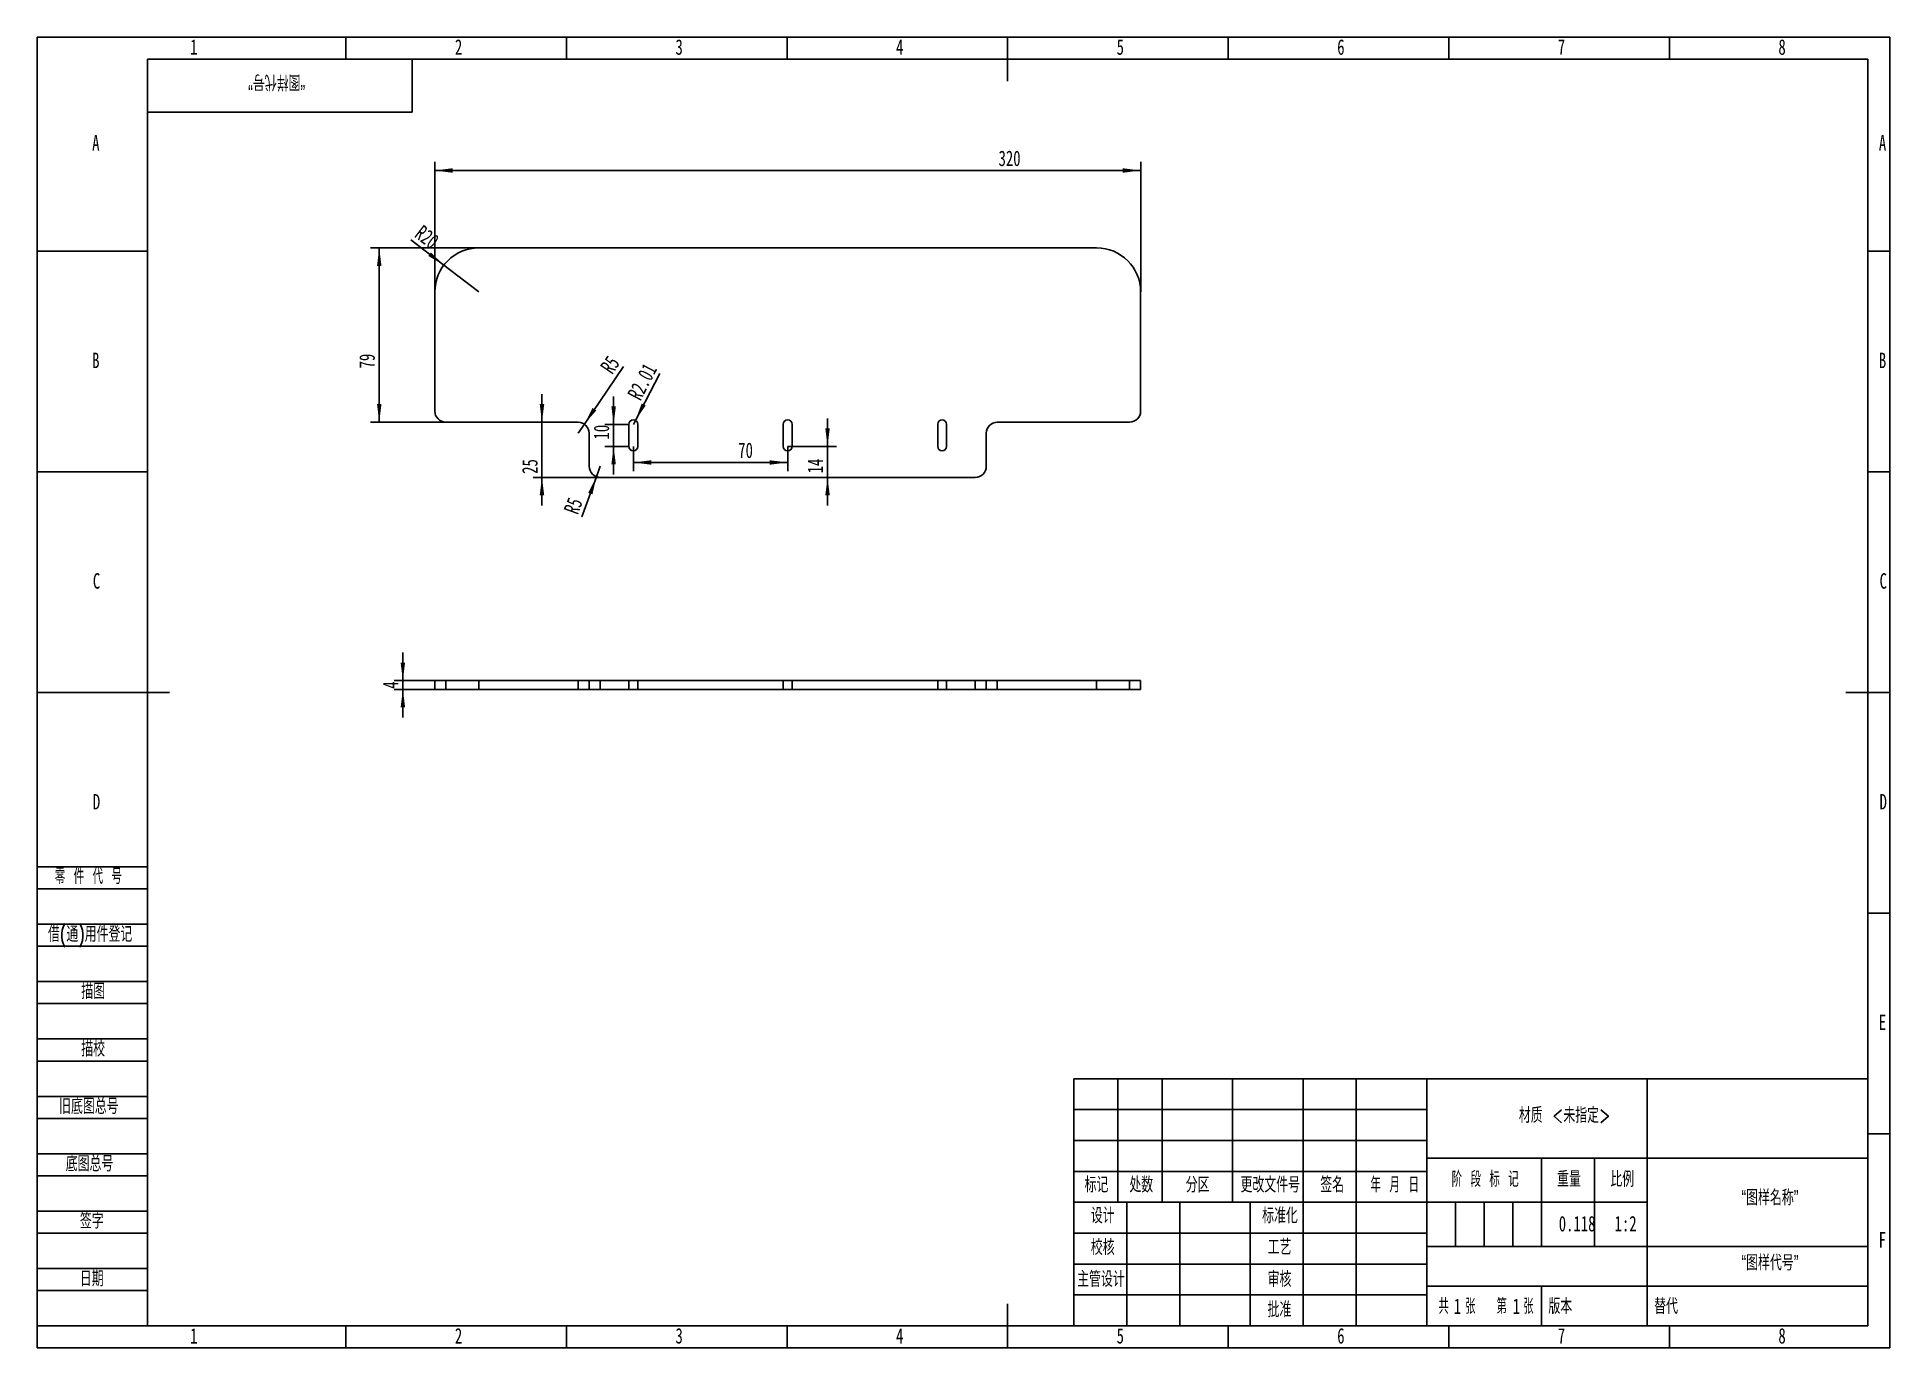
# Model space of a CAD drawing. Header units: millimetres. Extents: x 0 to 420, y 0 to 297.
import ezdxf

# ---------------------------------------------------------------- set-up
doc = ezdxf.new("R2010")
doc.units = ezdxf.units.MM
for name, color, linetype in [('10', 7, 'Continuous'), ('5', 7, 'Continuous'), ('9', 7, 'Continuous'), ('SLD-0', 7, 'Continuous')]:
    doc.layers.add(name, color=color, linetype=linetype)
doc.styles.add('SLDTEXTSTYLE0', font='TXT', dxfattribs={"width": 0.7, "bigfont": 'bigfont'})
doc.styles.add('SLDTEXTSTYLE1', font='TXT', dxfattribs={"width": 0.62, "bigfont": 'bigfont'})
doc.styles.add('SLDTEXTSTYLE2', font='TXT', dxfattribs={"width": 0.614286, "bigfont": 'bigfont'})
doc.styles.add('SLDTEXTSTYLE3', font='TXT', dxfattribs={"width": 0.6, "bigfont": 'bigfont'})
doc.styles.add('SLDTEXTSTYLE4', font='TXT', dxfattribs={"width": 0.7})
doc.dimstyles.new('SLDDIMSTYLE0', dxfattribs={"dimtxt": 3.5, "dimasz": 4.08, "dimexe": 0, "dimexo": 0.0625, "dimgap": 0.875, "dimtad": 2, "dimlfac": 2, "dimrnd": 1e-09, "dimzin": 12, "dimdsep": 46, "dimtxsty": 'SLDTEXTSTYLE4', "dimsah": 1, "dimcen": 0, "dimadec": 0, "dimazin": 3, "dimtfac": 1, "dimtofl": 0, "dimtmove": 0, "dimatfit": 3, "dimfxl": 0, "dimfrac": 2, "dimtolj": 1, "dimtzin": 12, "dimarcsym": 0})
doc.dimstyles.new('SLDDIMSTYLE1', dxfattribs={"dimtxt": 3.5, "dimasz": 4.08, "dimexe": 0, "dimexo": 0.0625, "dimgap": 0.875, "dimtad": 2, "dimlfac": 2, "dimrnd": 1e-09, "dimzin": 12, "dimdsep": 46, "dimtxsty": 'SLDTEXTSTYLE4', "dimsah": 1, "dimcen": 0.09, "dimadec": 0, "dimazin": 3, "dimtfac": 1, "dimtofl": 0, "dimtmove": 0, "dimatfit": 3, "dimfxl": 0, "dimfrac": 2, "dimtolj": 1, "dimtzin": 12, "dimarcsym": 0})
doc.dimstyles.new('SLDDIMSTYLE2', dxfattribs={"dimtxt": 3.5, "dimasz": 4.08, "dimexe": 0, "dimexo": 0.0625, "dimgap": 0.875, "dimtad": 2, "dimlfac": 2, "dimrnd": 1e-09, "dimzin": 12, "dimdsep": 46, "dimtxsty": 'SLDTEXTSTYLE4', "dimsah": 1, "dimcen": 0.09, "dimadec": 0, "dimazin": 3, "dimtfac": 1, "dimtmove": 0, "dimatfit": 0, "dimfxl": 0, "dimfrac": 2, "dimtolj": 1, "dimtzin": 12, "dimarcsym": 0})

# ---------------------------------------------------------------- blocks, each defined once
blk = doc.blocks.new('_D')
at = {"layer": '10'}
for q in [(84.75, 251.05), (100.16, 239.25)]:
    blk.add_line((92.22, 245.33), q, dxfattribs=at)
blk.add_solid([(92.22, 245.33), (89.29, 248.21), (88.67, 247.41)], dxfattribs=at)
at = {"layer": '10', "insert": (87.48, 254.62), "char_height": 3.5, "attachment_point": 1, "rotation": 322.5436, "style": 'SLDTEXTSTYLE4'}
blk.add_mtext('R20', dxfattribs=at)
blk = doc.blocks.new('_D_1')
at = {"layer": '10'}
for p, q in [((100.16, 249.25), (75.56, 249.25)), ((77.56, 249.25), (77.56, 209.75)), ((92.66, 209.75), (75.56, 209.75))]:
    blk.add_line(p, q, dxfattribs=at)
for points in [[(77.56, 249.25), (77.06, 245.17), (78.07, 245.17)], [(77.56, 209.75), (78.07, 213.83), (77.06, 213.83)]]:
    blk.add_solid(points, dxfattribs=at)
at = {"layer": '10', "insert": (73.05, 221.93), "char_height": 3.5, "attachment_point": 1, "rotation": 90, "style": 'SLDTEXTSTYLE4'}
blk.add_mtext('79', dxfattribs=at)
blk = doc.blocks.new('_D_2')
at = {"layer": '10'}
for p, q in [((114.45, 209.75), (114.45, 216.1)), ((114.45, 209.75), (114.45, 197.25)), ((127.66, 197.25), (112.45, 197.25)), ((114.45, 197.25), (114.45, 190.9))]:
    blk.add_line(p, q, dxfattribs=at)
for points in [[(114.45, 209.75), (114.96, 213.83), (113.94, 213.83)], [(114.45, 197.25), (113.94, 193.17), (114.96, 193.17)]]:
    blk.add_solid(points, dxfattribs=at)
at = {"layer": '10', "insert": (109.94, 198.04), "char_height": 3.5, "attachment_point": 1, "rotation": 90, "style": 'SLDTEXTSTYLE4'}
blk.add_mtext('25', dxfattribs=at)
blk = doc.blocks.new('_D_3')
at = {"layer": '10'}
for q in [(132.92, 222.38), (122.66, 207.25)]:
    blk.add_line((124.06, 209.31), q, dxfattribs=at)
blk.add_solid([(124.06, 209.31), (126.77, 212.4), (125.93, 212.98)], dxfattribs=at)
at = {"layer": '10', "insert": (127.48, 222.36), "char_height": 3.5, "attachment_point": 1, "rotation": 55.8331, "style": 'SLDTEXTSTYLE4'}
blk.add_mtext('R5', dxfattribs=at)
blk = doc.blocks.new('_D_4')
at = {"layer": '10'}
for q in [(127.66, 199.75), (123.5, 188.29)]:
    blk.add_line((126.8, 197.4), q, dxfattribs=at)
blk.add_solid([(126.8, 197.4), (124.94, 193.73), (125.89, 193.39)], dxfattribs=at)
at = {"layer": '10', "insert": (119.3, 189.82), "char_height": 3.5, "attachment_point": 1, "rotation": 70.0781, "style": 'SLDTEXTSTYLE4'}
blk.add_mtext('R5', dxfattribs=at)
blk = doc.blocks.new('_D_5')
at = {"layer": '10'}
for p, q in [((130.69, 209.25), (130.69, 215.6)), ((134.15, 209.25), (128.69, 209.25)), ((130.69, 209.25), (130.69, 204.25)), ((134.15, 204.25), (128.69, 204.25)), ((130.69, 204.25), (130.69, 197.9))]:
    blk.add_line(p, q, dxfattribs=at)
for points in [[(130.69, 209.25), (131.2, 213.33), (130.18, 213.33)], [(130.69, 204.25), (130.18, 200.17), (131.2, 200.17)]]:
    blk.add_solid(points, dxfattribs=at)
at = {"layer": '10', "insert": (126.18, 205.82), "char_height": 3.5, "attachment_point": 1, "rotation": 90, "style": 'SLDTEXTSTYLE4'}
blk.add_mtext('10', dxfattribs=at)
blk = doc.blocks.new('_D_6')
at = {"layer": '10'}
for q in [(141.18, 220.77), (135.16, 209.25)]:
    blk.add_line((135.62, 210.14), q, dxfattribs=at)
blk.add_solid([(135.62, 210.14), (137.96, 213.52), (137.06, 213.99)], dxfattribs=at)
at = {"layer": '10', "insert": (133.68, 216.04), "char_height": 3.5, "attachment_point": 1, "rotation": 62.4225, "style": 'SLDTEXTSTYLE4'}
blk.add_mtext('R2.01', dxfattribs=at)
blk = doc.blocks.new('_D_7')
at = {"layer": '10'}
for p, q in [((135.16, 204.25), (135.16, 198.62)), ((170.16, 204.25), (170.16, 198.62)), ((135.16, 200.62), (170.16, 200.62))]:
    blk.add_line(p, q, dxfattribs=at)
for points in [[(135.16, 200.62), (139.24, 200.11), (139.24, 201.12)], [(170.16, 200.62), (166.08, 201.12), (166.08, 200.11)]]:
    blk.add_solid(points, dxfattribs=at)
at = {"layer": '10', "insert": (158.94, 205.13), "char_height": 3.5, "attachment_point": 1, "style": 'SLDTEXTSTYLE4'}
blk.add_mtext('70', dxfattribs=at)
blk = doc.blocks.new('_D_8')
at = {"layer": '10'}
for p, q in [((179.18, 204.25), (179.18, 210.6)), ((170.16, 204.25), (181.18, 204.25)), ((179.18, 204.25), (179.18, 197.25)), ((179.18, 197.25), (179.18, 190.9))]:
    blk.add_line(p, q, dxfattribs=at)
for points in [[(179.18, 204.25), (179.69, 208.33), (178.67, 208.33)], [(179.18, 197.25), (178.67, 193.17), (179.69, 193.17)]]:
    blk.add_solid(points, dxfattribs=at)
at = {"layer": '10', "insert": (174.67, 198.15), "char_height": 3.5, "attachment_point": 1, "rotation": 90, "style": 'SLDTEXTSTYLE4'}
blk.add_mtext('14', dxfattribs=at)
blk = doc.blocks.new('_D_9')
at = {"layer": '10'}
for p, q in [((90.16, 239.25), (90.16, 268.77)), ((90.16, 266.77), (250.16, 266.77)), ((250.16, 239.25), (250.16, 268.77))]:
    blk.add_line(p, q, dxfattribs=at)
for points in [[(90.16, 266.77), (94.24, 266.26), (94.24, 267.28)], [(250.16, 266.77), (246.08, 267.28), (246.08, 266.26)]]:
    blk.add_solid(points, dxfattribs=at)
at = {"layer": '10', "insert": (217.94, 271.28), "char_height": 3.5, "attachment_point": 1, "style": 'SLDTEXTSTYLE4'}
blk.add_mtext('320', dxfattribs=at)
blk = doc.blocks.new('_D_10')
at = {"layer": '10'}
for p, q in [((82.92, 151.21), (82.92, 157.56)), ((90.16, 151.21), (80.92, 151.21)), ((82.92, 151.21), (82.92, 149.21)), ((90.16, 149.21), (80.92, 149.21)), ((82.92, 149.21), (82.92, 142.86))]:
    blk.add_line(p, q, dxfattribs=at)
for points in [[(82.92, 151.21), (83.43, 155.29), (82.41, 155.29)], [(82.92, 149.21), (82.41, 145.13), (83.43, 145.13)]]:
    blk.add_solid(points, dxfattribs=at)
at = {"layer": '10', "insert": (78.41, 149.35), "char_height": 3.5, "attachment_point": 1, "rotation": 90, "style": 'SLDTEXTSTYLE4'}
blk.add_mtext('4', dxfattribs=at)

msp = doc.modelspace()

# ---------------------------------------------------------------- linework, layer by layer
at = {"color": 7, "linetype": 'Continuous', "lineweight": 25}
for p, q in [((100.1553, 249.2459), (240.1553, 249.2459)), ((90.1553, 212.2459), (90.1553, 239.2459)), ((250.1553, 239.2459), (250.1553, 212.2459)), ((122.6553, 209.7459), (92.6553, 209.7459)), ((125.1553, 199.7459), (125.1553, 207.2459)), ((134.1503, 209.2459), (134.1503, 204.2459)), ((136.1603, 204.2459), (136.1603, 209.2459)), ((169.1503, 209.2459), (169.1503, 204.2459)), ((171.1603, 204.2459), (171.1603, 209.2459)), ((204.1503, 209.2459), (204.1503, 204.2459)), ((206.1603, 204.2459), (206.1603, 209.2459)), ((215.1553, 199.7459), (215.1553, 207.2459)), ((217.6553, 209.7459), (247.6553, 209.7459)), ((212.6553, 197.2459), (127.6553, 197.2459)), ((90.1553, 151.2053), (90.1553, 149.2053)), ((92.6553, 151.2053), (90.1553, 151.2053)), ((90.1553, 151.2053), (100.1553, 151.2053)), ((92.6553, 149.2053), (92.6553, 151.2053)), ((122.6553, 151.2053), (92.6553, 151.2053)), ((100.1553, 151.2053), (100.1553, 149.2053)), ((100.1553, 151.2053), (240.1553, 151.2053)), ((122.6553, 151.2053), (122.6553, 149.2053)), ((125.1553, 151.2053), (122.6553, 151.2053)), ((125.1553, 151.2053), (125.1553, 149.2053)), ((127.6553, 151.2053), (125.1553, 151.2053)), ((127.6553, 149.2053), (127.6553, 151.2053)), ((212.6553, 151.2053), (127.6553, 151.2053)), ((136.1603, 151.2053), (134.1503, 151.2053)), ((134.1503, 149.2053), (134.1503, 151.2053)), ((134.1503, 151.2053), (136.1603, 151.2053)), ((136.1603, 149.2053), (136.1603, 151.2053)), ((169.1503, 149.2053), (169.1503, 151.2053)), ((171.1603, 151.2053), (169.1503, 151.2053)), ((169.1503, 151.2053), (171.1603, 151.2053)), ((171.1603, 149.2053), (171.1603, 151.2053)), ((206.1603, 151.2053), (204.1503, 151.2053)), ((204.1503, 149.2053), (204.1503, 151.2053)), ((204.1503, 151.2053), (206.1603, 151.2053)), ((206.1603, 149.2053), (206.1603, 151.2053)), ((212.6553, 151.2053), (212.6553, 149.2053)), ((215.1553, 151.2053), (212.6553, 151.2053)), ((215.1553, 149.2053), (215.1553, 151.2053)), ((217.6553, 151.2053), (215.1553, 151.2053)), ((217.6553, 149.2053), (217.6553, 151.2053)), ((217.6553, 151.2053), (247.6553, 151.2053)), ((240.1553, 151.2053), (240.1553, 149.2053)), ((240.1553, 151.2053), (250.1553, 151.2053)), ((247.6553, 151.2053), (247.6553, 149.2053)), ((250.1553, 151.2053), (247.6553, 151.2053)), ((250.1553, 149.2053), (250.1553, 151.2053)), ((90.1553, 149.2053), (100.1553, 149.2053)), ((90.1553, 149.2053), (92.6553, 149.2053)), ((122.6553, 149.2053), (92.6553, 149.2053)), ((100.1553, 149.2053), (240.1553, 149.2053)), ((122.6553, 149.2053), (125.1553, 149.2053)), ((125.1553, 149.2053), (127.6553, 149.2053)), ((212.6553, 149.2053), (127.6553, 149.2053)), ((134.1503, 149.2053), (136.1603, 149.2053)), ((136.1603, 149.2053), (134.1503, 149.2053)), ((169.1503, 149.2053), (171.1603, 149.2053)), ((171.1603, 149.2053), (169.1503, 149.2053)), ((204.1503, 149.2053), (206.1603, 149.2053)), ((206.1603, 149.2053), (204.1503, 149.2053)), ((212.6553, 149.2053), (215.1553, 149.2053)), ((215.1553, 149.2053), (217.6553, 149.2053)), ((217.6553, 149.2053), (247.6553, 149.2053)), ((240.1553, 149.2053), (250.1553, 149.2053)), ((247.6553, 149.2053), (250.1553, 149.2053))]:
    msp.add_line(p, q, dxfattribs=at)
for centre, radius, start, end in [((100.1553, 239.2459), 10, 90, 180), ((100.1553, 239.2459), 10, 90, 180), ((240.1553, 239.2459), 10, 0, 90), ((240.1553, 239.2459), 10, 0, 90), ((92.6553, 212.2459), 2.5, 180, 270), ((92.6553, 212.2459), 2.5, 180, 270), ((135.1553, 209.2459), 1.005, 0, 180), ((135.1553, 209.2459), 1.005, 0, 180), ((170.1553, 209.2459), 1.005, 0, 180), ((170.1553, 209.2459), 1.005, 0, 180), ((205.1553, 209.2459), 1.005, 0, 180), ((205.1553, 209.2459), 1.005, 0, 180), ((247.6553, 212.2459), 2.5, 270, 0), ((247.6553, 212.2459), 2.5, 270, 0), ((122.6553, 207.2459), 2.5, 0, 90), ((122.6553, 207.2459), 2.5, 0, 90), ((217.6553, 207.2459), 2.5, 90, 180), ((217.6553, 207.2459), 2.5, 90, 180), ((135.1553, 204.2459), 1.005, 180, 0), ((135.1553, 204.2459), 1.005, 180, 0), ((170.1553, 204.2459), 1.005, 180, 0), ((170.1553, 204.2459), 1.005, 180, 0), ((205.1553, 204.2459), 1.005, 180, 0), ((205.1553, 204.2459), 1.005, 180, 0), ((127.6553, 199.7459), 2.5, 180, 270), ((127.6553, 199.7459), 2.5, 180, 270), ((212.6553, 199.7459), 2.5, 270, 0), ((212.6553, 199.7459), 2.5, 270, 0)]:
    msp.add_arc(centre, radius, start, end, dxfattribs=at)
at = {"layer": '10', "color": 7}
for p, q in [((0, 109), (25, 109)), ((0, 104), (25, 104)), ((0, 96), (25, 96)), ((0, 91), (25, 91)), ((0, 83), (25, 83)), ((0, 78), (25, 78)), ((0, 70), (25, 70)), ((0, 65), (25, 65)), ((0, 57), (25, 57)), ((0, 52), (25, 52)), ((235, 54), (315, 54)), ((235, 47), (315, 47)), ((0, 44), (25, 44)), ((0, 39), (25, 39)), ((0, 31), (25, 31)), ((0, 26), (25, 26)), ((0, 18), (25, 18)), ((0, 13), (25, 13))]:
    msp.add_line(p, q, dxfattribs=at)
at = {"layer": '10', "color": 7, "lineweight": 25}
for p, q in [((245, 61), (245, 33)), ((255, 61), (255, 33)), ((271, 61), (271, 33)), ((287, 61), (287, 5)), ((299, 61), (299, 5)), ((315, 61), (315, 5)), ((365, 61), (365, 33)), ((315, 43), (415, 43)), ((340.9862, 43), (340.9862, 23)), ((353, 43), (353, 23)), ((235, 40), (315, 40)), ((235, 33), (365, 33)), ((247, 33), (247, 5)), ((259, 33), (259, 5)), ((275, 33), (275, 5)), ((365, 33), (365, 5)), ((235, 26), (315, 26)), ((315, 23), (415, 23)), ((235, 19), (315, 19)), ((315, 14), (415, 14)), ((235, 12), (315, 12))]:
    msp.add_line(p, q, dxfattribs=at)
at = {"layer": '5'}
for p, q in [((70, 297), (70, 292)), ((120, 297), (120, 292)), ((170, 297), (170, 292)), ((270, 297), (270, 292)), ((320, 297), (320, 292)), ((370, 297), (370, 292)), ((0, 248.5), (25, 248.5)), ((420, 248.5), (415, 248.5)), ((0, 198.5), (25, 198.5)), ((420, 198.5), (415, 198.5)), ((420, 98.5), (415, 98.5)), ((420, 48.5), (415, 48.5)), ((70, 0), (70, 5)), ((120, 0), (120, 5)), ((170, 0), (170, 5)), ((270, 0), (270, 5)), ((320, 0), (320, 5)), ((370, 0), (370, 5))]:
    msp.add_line(p, q, dxfattribs=at)
at = {"layer": '5', "lineweight": 25}
for p, q in [((220, 297), (220, 287)), ((0, 148.5), (30, 148.5)), ((420, 148.5), (410, 148.5)), ((220, 0), (220, 10))]:
    msp.add_line(p, q, dxfattribs=at)
at = {"layer": '5', "color": 7, "lineweight": 25}
for p, q in [((415, 292), (25, 292)), ((25, 292), (25, 5)), ((85, 280), (85, 292)), ((415, 5), (415, 292)), ((25, 280), (85, 280)), ((235, 61), (415, 61)), ((235, 61), (235, 5)), ((0, 5), (415, 5))]:
    msp.add_line(p, q, dxfattribs=at)
at = {"layer": '9', "color": 7}
for p, q in [((420, 297), (0, 297)), ((0, 297), (0, 0)), ((420, 148.5), (420, 297)), ((420, 0), (420, 148.5)), ((0, 0), (420, 0))]:
    msp.add_line(p, q, dxfattribs=at)
at = {"layer": 'SLD-0'}
for p, q in [((321.5, 33), (321.5, 23)), ((328, 33), (328, 23)), ((334.5, 33), (334.5, 23))]:
    msp.add_line(p, q, dxfattribs=at)
at = {"layer": 'SLD-0', "lineweight": 25}
msp.add_line((340.9862, 14), (340.9862, 5), dxfattribs=at)

# ---------------------------------------------------------------- texts
at = {"layer": '10', "char_height": 3.5}
for s, insert, attachment_point, style in [('1', (35.5444, 296.4962), 2, 'SLDTEXTSTYLE4'), ('2', (95.5444, 296.4962), 2, 'SLDTEXTSTYLE4'), ('3', (145.5444, 296.4962), 2, 'SLDTEXTSTYLE4'), ('4', (195.5444, 296.4962), 2, 'SLDTEXTSTYLE4'), ('5', (245.5444, 296.4962), 2, 'SLDTEXTSTYLE4'), ('6', (295.5469, 296.4962), 2, 'SLDTEXTSTYLE4'), ('7', (345.5469, 296.4962), 2, 'SLDTEXTSTYLE4'), ('8', (395.5469, 296.4962), 2, 'SLDTEXTSTYLE4'), ('A', (13.3203, 274.7807), 2, 'SLDTEXTSTYLE4'), ('A', (418.3203, 274.7807), 2, 'SLDTEXTSTYLE4'), ('B', (13.3203, 225.4962), 2, 'SLDTEXTSTYLE4'), ('B', (418.3203, 225.4962), 2, 'SLDTEXTSTYLE4'), ('C', (13.4819, 175.5307), 2, 'SLDTEXTSTYLE4'), ('C', (418.4819, 175.5307), 2, 'SLDTEXTSTYLE4'), ('D', (13.4844, 125.4962), 2, 'SLDTEXTSTYLE4'), ('D', (418.4844, 125.4962), 2, 'SLDTEXTSTYLE4'), ('E', (418.3179, 75.5307), 2, 'SLDTEXTSTYLE4'), ('材质 <未指定>', (346.2372, 54.4812), 2, 'SLDTEXTSTYLE0'), ('“图样名称”', (392.797, 35.7909), 2, 'SLDTEXTSTYLE0'), ('0.118', (349.0951, 29.9049), 2, 'SLDTEXTSTYLE4'), ('1:2', (360.0844, 29.9049), 2, 'SLDTEXTSTYLE4'), ('F', (418.279, 26.2462), 2, 'SLDTEXTSTYLE4'), ('“图样代号”', (392.7994, 21.0497), 2, 'SLDTEXTSTYLE0'), ('1', (321.1423, 11.201), 1, 'SLDTEXTSTYLE4'), ('1', (334.4795, 11.201), 1, 'SLDTEXTSTYLE4'), ('1', (35.5444, 4.4962), 2, 'SLDTEXTSTYLE4'), ('2', (95.5444, 4.4962), 2, 'SLDTEXTSTYLE4'), ('3', (145.5444, 4.4962), 2, 'SLDTEXTSTYLE4'), ('4', (195.5444, 4.4962), 2, 'SLDTEXTSTYLE4'), ('5', (245.5444, 4.4962), 2, 'SLDTEXTSTYLE4'), ('6', (295.5469, 4.4962), 2, 'SLDTEXTSTYLE4'), ('7', (345.5469, 4.4962), 2, 'SLDTEXTSTYLE4'), ('8', (395.5469, 4.4962), 2, 'SLDTEXTSTYLE4')]:
    msp.add_mtext(s, dxfattribs=dict(at, insert=insert, attachment_point=attachment_point, style=style))
at = {"layer": '10', "color": 7, "char_height": 3.5}
for s, insert, attachment_point, style in [('零 件 代 号', (4.0231, 108.5948), 1, 'SLDTEXTSTYLE2'), ('借(通)用件登记', (2.4737, 95.4992), 1, 'SLDTEXTSTYLE0'), ('描图', (12.7188, 82.5525), 2, 'SLDTEXTSTYLE0'), ('描校', (12.7188, 69.5171), 2, 'SLDTEXTSTYLE0'), ('旧底图总号', (5, 56.4875), 1, 'SLDTEXTSTYLE0'), ('底图总号', (6.5, 43.4863), 1, 'SLDTEXTSTYLE0'), ('标记', (240.1348, 38.7166), 2, 'SLDTEXTSTYLE0'), ('处数', (250.2984, 38.7166), 2, 'SLDTEXTSTYLE0'), ('分区', (263.0749, 38.7166), 2, 'SLDTEXTSTYLE0'), ('更改文件号', (279.5389, 38.7166), 2, 'SLDTEXTSTYLE0'), ('签名', (293.5788, 38.7166), 2, 'SLDTEXTSTYLE0'), ('年 月 日', (307.7424, 38.7166), 2, 'SLDTEXTSTYLE1'), ('阶 段 标 记', (328.2401, 39.9941), 2, 'SLDTEXTSTYLE2'), ('重量', (347.243, 39.9941), 2, 'SLDTEXTSTYLE0'), ('比例', (359.326, 39.9941), 2, 'SLDTEXTSTYLE0'), ('签字', (12.4005, 30.5369), 2, 'SLDTEXTSTYLE0'), ('设计', (241.5672, 31.7343), 2, 'SLDTEXTSTYLE0'), ('标准化', (281.7387, 31.7343), 2, 'SLDTEXTSTYLE0'), ('校核', (241.5672, 24.5561), 2, 'SLDTEXTSTYLE0'), ('工艺', (281.6294, 24.5985), 2, 'SLDTEXTSTYLE0'), ('日期', (12.4005, 17.4368), 2, 'SLDTEXTSTYLE0'), ('主管设计', (241.1667, 17.3301), 2, 'SLDTEXTSTYLE0'), ('审核', (281.6294, 17.3301), 2, 'SLDTEXTSTYLE0'), ('批准', (281.6294, 10.4411), 2, 'SLDTEXTSTYLE0'), ('共  张', (321.8709, 11.201), 2, 'SLDTEXTSTYLE3'), ('第  张', (335.0402, 11.201), 2, 'SLDTEXTSTYLE3'), ('版本', (345.2787, 11.201), 2, 'SLDTEXTSTYLE0')]:
    msp.add_mtext(s, dxfattribs=dict(at, insert=insert, attachment_point=attachment_point, style=style))
at = {"layer": 'SLD-0', "insert": (54.3145, 285.0233), "char_height": 3.5, "attachment_point": 2, "rotation": 180, "style": 'SLDTEXTSTYLE0'}
msp.add_mtext('“图样代号”', dxfattribs=at)
at = {"layer": 'SLD-0', "insert": (366.5609, 11.201), "char_height": 3.5, "attachment_point": 1, "style": 'SLDTEXTSTYLE0'}
msp.add_mtext('替代', dxfattribs=at)

# ---------------------------------------------------------------- dimensions: what is measured, and where the dimension line sits
at = {"layer": '10'}
for base, p1, p2, angle, dimstyle, picture, middle in [((250.1553, 266.7671), (90.1553, 239.2459), (250.1553, 239.2459), 0, 'SLDDIMSTYLE1', '_D_9', (220.242, 266.7671)), ((77.565, 209.7459), (100.1553, 249.2459), (92.6553, 209.7459), 90, 'SLDDIMSTYLE1', '_D_1', (77.565, 223.4641)), ((114.4517, 197.2459), (122.6553, 209.7459), (127.6553, 197.2459), 90, 'SLDDIMSTYLE2', '_D_2', (114.4517, 199.5713)), ((130.6883, 204.2459), (134.1503, 209.2459), (134.1503, 204.2459), 90, 'SLDDIMSTYLE2', '_D_5', (130.6883, 207.3595)), ((179.1822, 197.2459), (170.1553, 204.2459), (212.6553, 197.2459), 90, 'SLDDIMSTYLE2', '_D_8', (179.1822, 199.6879)), ((82.9223, 149.2053), (90.1553, 151.2053), (90.1553, 149.2053), 90, 'SLDDIMSTYLE2', '_D_10', (82.9223, 150.1147))]:
    dim = msp.add_linear_dim(base=base, p1=p1, p2=p2, angle=angle, dimstyle=dimstyle, dxfattribs=at)
    dim.commit()
    dim.dimension.update_dxf_attribs({"geometry": picture, "text_midpoint": middle, "dimtype": 160})
for center, mpoint, picture, middle in [((100.1553, 239.2459), (92.2172, 245.3275), '_D', (86.4667, 249.7331)), ((122.6553, 207.2459), (124.0594, 209.3144), '_D_3', (132.1403, 221.2201)), ((135.1553, 209.2459), (135.6206, 210.1368), '_D_6', (139.5122, 217.5877)), ((127.6553, 199.7459), (126.8035, 197.3955), '_D_4', (123.956, 189.5389))]:
    dim = msp.add_radius_dim(center=center, mpoint=mpoint, dimstyle='SLDDIMSTYLE0', dxfattribs=at)
    dim.commit()
    dim.dimension.update_dxf_attribs({"geometry": picture, "text_midpoint": middle, "dimtype": 164})
dim = msp.add_linear_dim(base=(170.1553, 200.6166), p1=(135.1553, 204.2459), p2=(170.1553, 204.2459), dimstyle='SLDDIMSTYLE1', dxfattribs=at)
dim.commit()
dim.dimension.update_dxf_attribs({"geometry": '_D_7', "text_midpoint": (160.4768, 200.6166), "dimtype": 160})

doc.saveas('drawing.dxf')
